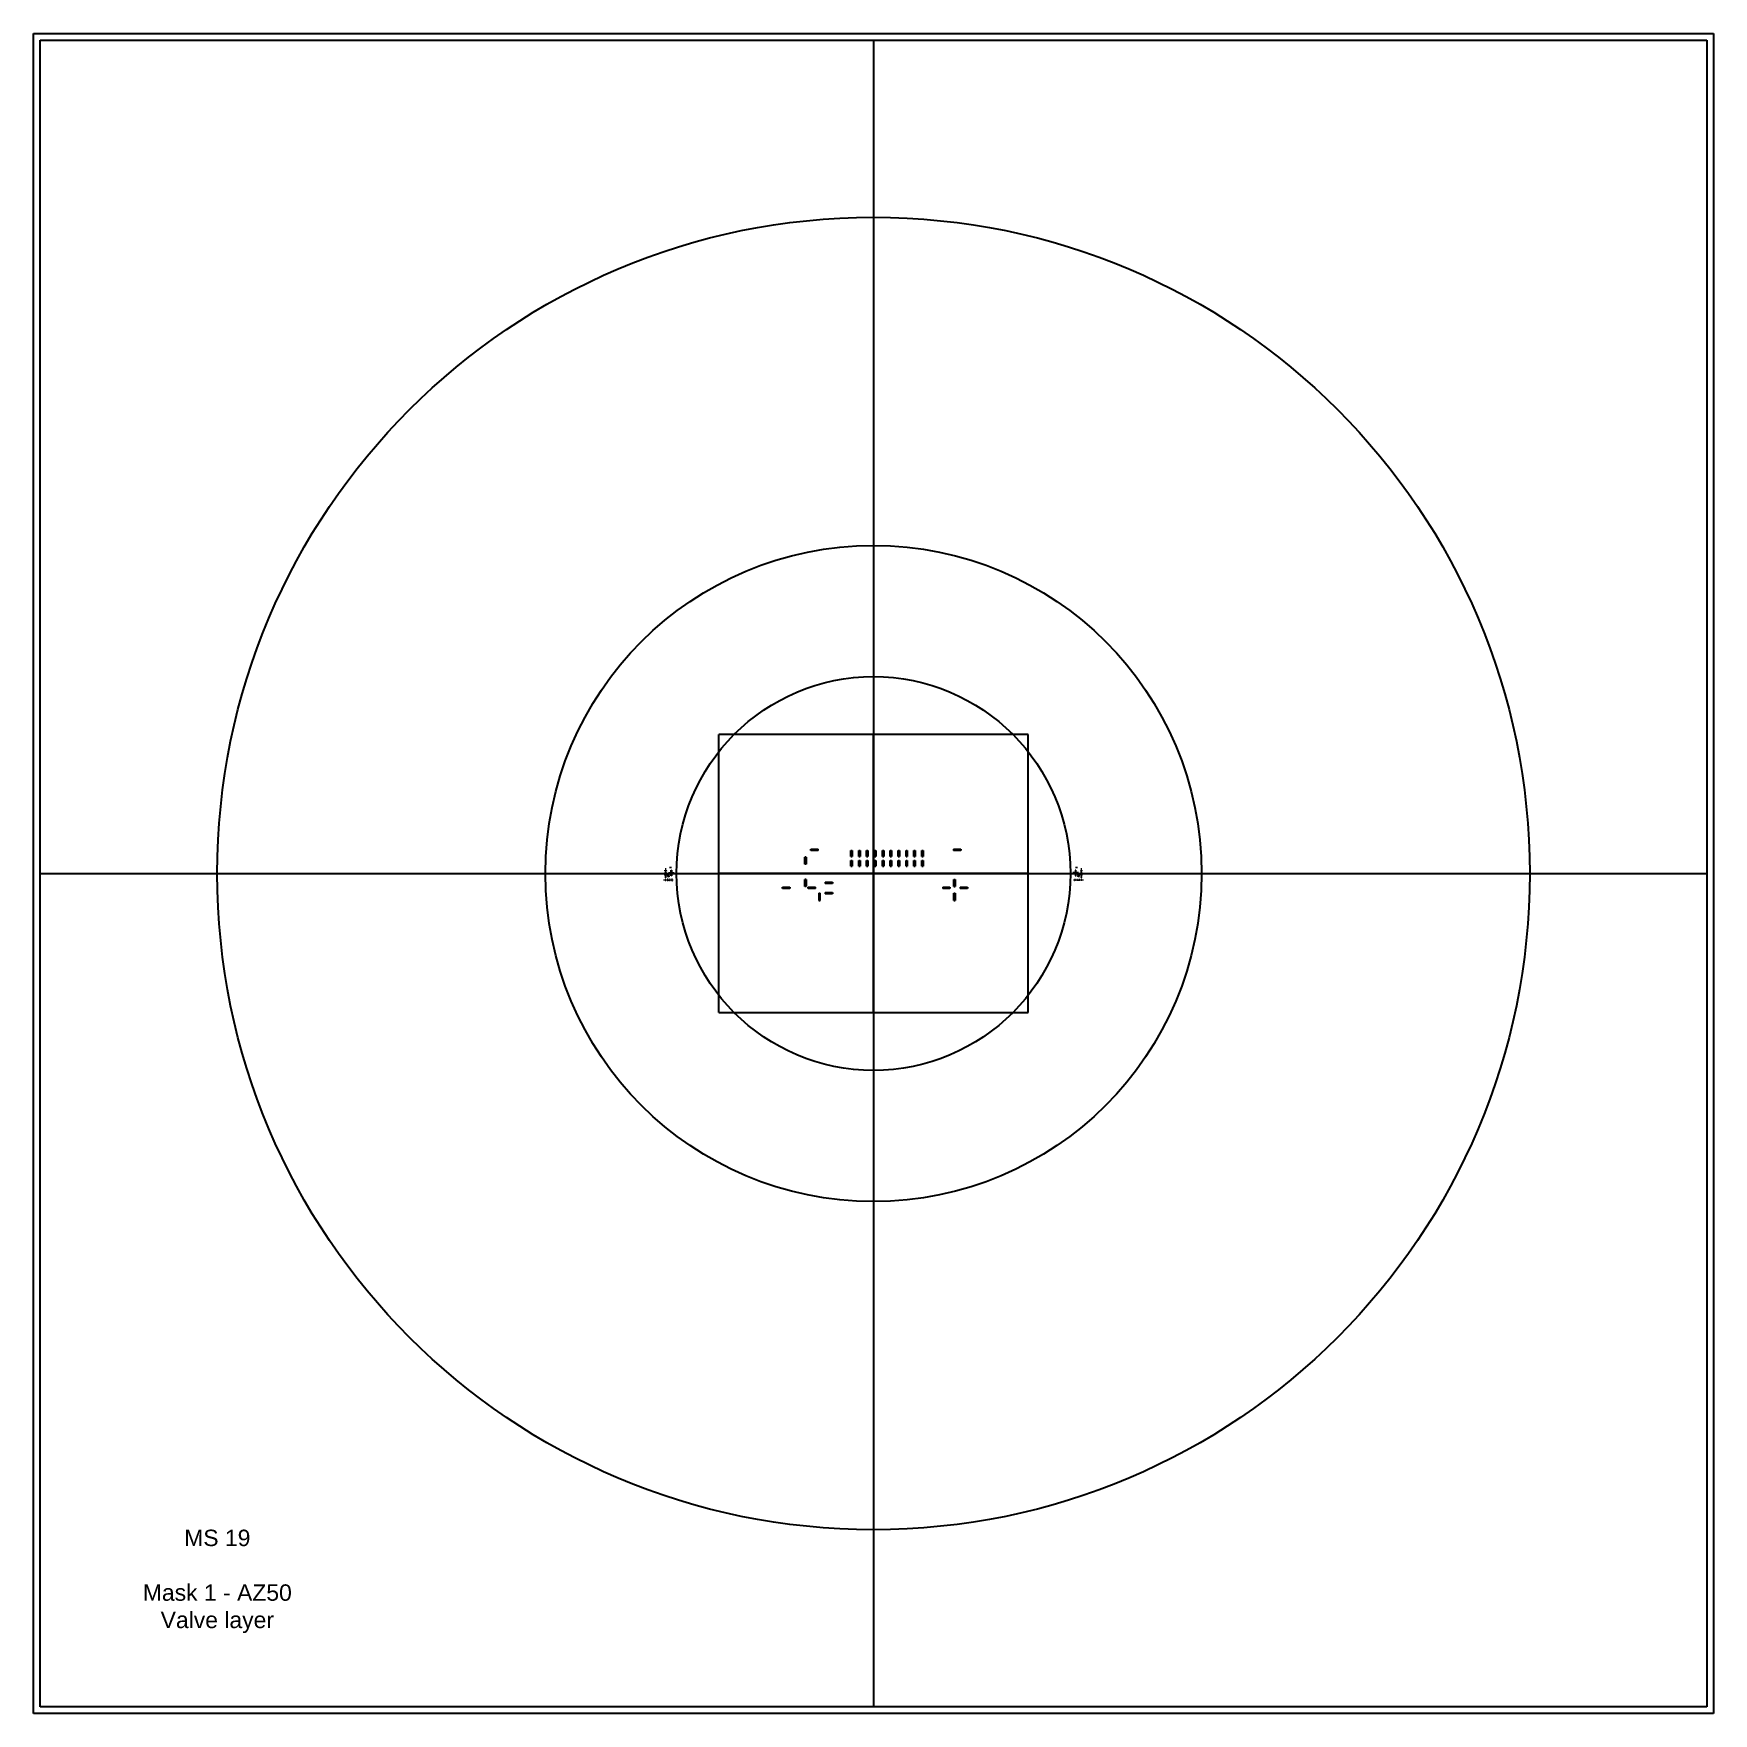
# Model space of a CAD drawing. Header units: millimetres. Extents: x 1000 to 444771, y -11148 to 590229.
# Drawn here: x 1000 to 129000, y 299000 to 427000 of the extents above; entities that cross this region are included whole.
import ezdxf

# ---------------------------------------------------------------- set-up
doc = ezdxf.new("R2010")
doc.units = ezdxf.units.MM
doc.layers.add('CLEAR', color=140, linetype='Continuous')
doc.layers.add('MASK', color=20, linetype='Continuous')
doc.styles.get("Standard").update_dxf_attribs({"font": 'arial.ttf'})

msp = doc.modelspace()

# ---------------------------------------------------------------- linework, layer by layer
for p, q in [((65000, 426500), (65000, 299500)), ((76797, 373579), (53203, 373579)), ((53203, 352421), (53203, 373579)), ((65000, 352421), (65000, 373579)), ((76797, 352421), (76797, 373579)), ((1500, 363000), (128500, 363000)), ((76797, 363000), (53203, 363000)), ((53203, 352421), (76797, 352421))]:
    msp.add_line(p, q)
for radius in [50000, 25000, 15000]:
    msp.add_circle((65000, 363000), radius)
at = {"layer": 'CLEAR'}
for p, q in [((1500, 426500), (128500, 426500)), ((1500, 299500), (1500, 426500)), ((128500, 426500), (128500, 299500)), ((128500, 299500), (1500, 299500))]:
    msp.add_line(p, q, dxfattribs=at)
at = {"layer": 'MASK'}
for p, q in [((1000, 427000), (129000, 427000)), ((1000, 299000), (1000, 427000)), ((129000, 427000), (129000, 299000)), ((60227, 364750), (60227, 364850)), ((60227, 364850), (60777, 364850)), ((60777, 364750), (60777, 364850)), ((71102, 364850), (71652, 364850)), ((71102, 364850), (71102, 364750)), ((71652, 364850), (71652, 364750)), ((59777, 363700), (59777, 364250)), ((59877, 364250), (59777, 364250)), ((59877, 363700), (59777, 363700)), ((59877, 364250), (59877, 363700)), ((60777, 364750), (60227, 364750)), ((63277, 364300), (63277, 364750)), ((63277, 364750), (63377, 364750)), ((63277, 364300), (63377, 364300)), ((63277, 363550), (63277, 364000)), ((63277, 364000), (63377, 364000)), ((63277, 363550), (63377, 363550)), ((63377, 364750), (63377, 364300)), ((63377, 364000), (63377, 363550)), ((63877, 364300), (63877, 364750)), ((63877, 364750), (63977, 364750)), ((63877, 364300), (63977, 364300)), ((63877, 363550), (63877, 364000)), ((63877, 364000), (63977, 364000)), ((63877, 363550), (63977, 363550)), ((63977, 364750), (63977, 364300)), ((63977, 364000), (63977, 363550)), ((64477, 364300), (64477, 364750)), ((64477, 364750), (64577, 364750)), ((64477, 364300), (64577, 364300)), ((64477, 363550), (64477, 364000)), ((64477, 364000), (64577, 364000)), ((64477, 363550), (64577, 363550)), ((64577, 364750), (64577, 364300)), ((64577, 364000), (64577, 363550)), ((65077, 364300), (65077, 364750)), ((65077, 364750), (65177, 364750)), ((65077, 364300), (65177, 364300)), ((65077, 363550), (65077, 364000)), ((65077, 364000), (65177, 364000)), ((65077, 363550), (65177, 363550)), ((65177, 364750), (65177, 364300)), ((65177, 364000), (65177, 363550)), ((65677, 364300), (65677, 364750)), ((65677, 364750), (65777, 364750)), ((65677, 364300), (65777, 364300)), ((65677, 363550), (65677, 364000)), ((65677, 364000), (65777, 364000)), ((65677, 363550), (65777, 363550)), ((65777, 364750), (65777, 364300)), ((65777, 364000), (65777, 363550)), ((66277, 364300), (66277, 364750)), ((66277, 364750), (66377, 364750)), ((66277, 364300), (66377, 364300)), ((66277, 363550), (66277, 364000)), ((66277, 364000), (66377, 364000)), ((66277, 363550), (66377, 363550)), ((66377, 364750), (66377, 364300)), ((66377, 364000), (66377, 363550)), ((66877, 364300), (66877, 364750)), ((66877, 364750), (66977, 364750)), ((66877, 364300), (66977, 364300)), ((66877, 363550), (66877, 364000)), ((66877, 364000), (66977, 364000)), ((66877, 363550), (66977, 363550)), ((66977, 364750), (66977, 364300)), ((66977, 364000), (66977, 363550)), ((67477, 364300), (67477, 364750)), ((67477, 364750), (67577, 364750)), ((67477, 364300), (67577, 364300)), ((67477, 363550), (67477, 364000)), ((67477, 364000), (67577, 364000)), ((67477, 363550), (67577, 363550)), ((67577, 364750), (67577, 364300)), ((67577, 364000), (67577, 363550)), ((68077, 364300), (68077, 364750)), ((68077, 364750), (68177, 364750)), ((68077, 364300), (68177, 364300)), ((68077, 363550), (68077, 364000)), ((68077, 364000), (68177, 364000)), ((68077, 363550), (68177, 363550)), ((68177, 364750), (68177, 364300)), ((68177, 364000), (68177, 363550)), ((68677, 364300), (68677, 364750)), ((68677, 364750), (68777, 364750)), ((68677, 364300), (68777, 364300)), ((68677, 363550), (68677, 364000)), ((68677, 364000), (68777, 364000)), ((68677, 363550), (68777, 363550)), ((68777, 364750), (68777, 364300)), ((68777, 364000), (68777, 363550)), ((71652, 364750), (71102, 364750)), ((49070, 362545), (49070, 362470)), ((49082, 362545), (49070, 362545)), ((49070, 362470), (49082, 362470)), ((49082, 362470), (49082, 362545)), ((49100, 362545), (49100, 362495)), ((49112, 362545), (49100, 362545)), ((49100, 362495), (49112, 362495)), ((49112, 362495), (49112, 362545)), ((49125, 363341), (49200, 363341)), ((49125, 363329), (49125, 363341)), ((49200, 363329), (49125, 363329)), ((49125, 363311), (49175, 363311)), ((49125, 363299), (49125, 363311)), ((49175, 363299), (49125, 363299)), ((49125, 363281), (49175, 363281)), ((49125, 363269), (49125, 363281)), ((49175, 363269), (49125, 363269)), ((49125, 363251), (49175, 363251)), ((49125, 363239), (49125, 363251)), ((49175, 363239), (49125, 363239)), ((49125, 363221), (49175, 363221)), ((49125, 363209), (49125, 363221)), ((49175, 363209), (49125, 363209)), ((49125, 363191), (49200, 363191)), ((49125, 363179), (49125, 363191)), ((49200, 363179), (49125, 363179)), ((49125, 363161), (49175, 363161)), ((49125, 363149), (49125, 363161)), ((49175, 363149), (49125, 363149)), ((49125, 363131), (49175, 363131)), ((49125, 363119), (49125, 363131)), ((49175, 363119), (49125, 363119)), ((49125, 363101), (49175, 363101)), ((49125, 363089), (49125, 363101)), ((49175, 363089), (49125, 363089)), ((49125, 363071), (49175, 363071)), ((49125, 363059), (49125, 363071)), ((49175, 363059), (49125, 363059)), ((49125, 363041), (49225, 363041)), ((49125, 363029), (49125, 363041)), ((49225, 363029), (49125, 363029)), ((49125, 363011), (49175, 363011)), ((49125, 362999), (49125, 363011)), ((49175, 362999), (49125, 362999)), ((49125, 362981), (49175, 362981)), ((49125, 362969), (49125, 362981)), ((49175, 362969), (49125, 362969)), ((49125, 362951), (49175, 362951)), ((49125, 362939), (49125, 362951)), ((49175, 362939), (49125, 362939)), ((49125, 362921), (49175, 362921)), ((49125, 362909), (49125, 362921)), ((49175, 362909), (49125, 362909)), ((49125, 362891), (49200, 362891)), ((49125, 362879), (49125, 362891)), ((49200, 362879), (49125, 362879)), ((49125, 362861), (49175, 362861)), ((49125, 362849), (49125, 362861)), ((49175, 362849), (49125, 362849)), ((49125, 362831), (49175, 362831)), ((49125, 362819), (49125, 362831)), ((49175, 362819), (49125, 362819)), ((49125, 362801), (49175, 362801)), ((49125, 362789), (49125, 362801)), ((49175, 362789), (49125, 362789)), ((49125, 362771), (49175, 362771)), ((49125, 362759), (49125, 362771)), ((49175, 362759), (49125, 362759)), ((49125, 362741), (49200, 362741)), ((49125, 362729), (49125, 362741)), ((49200, 362729), (49125, 362729)), ((49130, 362545), (49130, 362495)), ((49142, 362545), (49130, 362545)), ((49130, 362495), (49142, 362495)), ((49142, 362495), (49142, 362545)), ((49160, 362545), (49160, 362495)), ((49172, 362545), (49160, 362545)), ((49160, 362495), (49172, 362495)), ((49172, 362495), (49172, 362545)), ((49175, 363311), (49175, 363299)), ((49175, 363281), (49175, 363269)), ((49175, 363251), (49175, 363239)), ((49175, 363221), (49175, 363209)), ((49175, 363161), (49175, 363149)), ((49175, 363131), (49175, 363119)), ((49175, 363101), (49175, 363089)), ((49175, 363071), (49175, 363059)), ((49175, 363011), (49175, 362999)), ((49175, 362981), (49175, 362969)), ((49175, 362951), (49175, 362939)), ((49175, 362921), (49175, 362909)), ((49175, 362861), (49175, 362849)), ((49175, 362831), (49175, 362819)), ((49175, 362801), (49175, 362789)), ((49175, 362771), (49175, 362759)), ((49190, 362545), (49190, 362495)), ((49202, 362545), (49190, 362545)), ((49190, 362495), (49202, 362495)), ((49200, 363341), (49200, 363329)), ((49200, 363191), (49200, 363179)), ((49200, 362891), (49200, 362879)), ((49200, 362741), (49200, 362729)), ((49202, 362495), (49202, 362545)), ((49220, 362545), (49220, 362470)), ((49232, 362545), (49220, 362545)), ((49220, 362470), (49232, 362470)), ((49225, 363041), (49225, 363029)), ((49232, 362470), (49232, 362545)), ((49250, 362545), (49250, 362495)), ((49262, 362545), (49250, 362545)), ((49250, 362495), (49262, 362495)), ((49262, 362495), (49262, 362545)), ((49280, 362545), (49280, 362495)), ((49292, 362545), (49280, 362545)), ((49280, 362495), (49292, 362495)), ((49292, 362495), (49292, 362545)), ((49310, 362545), (49310, 362495)), ((49322, 362545), (49310, 362545)), ((49310, 362495), (49322, 362495)), ((49322, 362495), (49322, 362545)), ((49329, 362925), (49355, 362925)), ((49329, 362769), (49329, 362925)), ((49355, 362769), (49329, 362769)), ((49340, 362545), (49340, 362495)), ((49352, 362545), (49340, 362545)), ((49340, 362495), (49352, 362495)), ((49352, 362495), (49352, 362545)), ((49355, 362868), (49423, 362936)), ((49355, 362925), (49355, 362868)), ((49355, 362825), (49355, 362769)), ((49355, 362825), (49423, 362758)), ((49370, 363060), (49570, 363060)), ((49370, 363010), (49370, 363060)), ((49570, 363010), (49370, 363010)), ((49370, 362847), (49441, 362918)), ((49370, 362847), (49441, 362776)), ((49370, 362545), (49370, 362445)), ((49382, 362545), (49370, 362545)), ((49370, 362445), (49382, 362445)), ((49382, 362445), (49382, 362545)), ((49400, 362545), (49400, 362495)), ((49412, 362545), (49400, 362545)), ((49400, 362495), (49412, 362495)), ((49412, 362495), (49412, 362545)), ((49423, 362936), (49441, 362918)), ((49423, 362758), (49441, 362776)), ((49430, 362545), (49430, 362495)), ((49442, 362545), (49430, 362545)), ((49430, 362495), (49442, 362495)), ((49442, 362495), (49442, 362545)), ((49460, 362545), (49460, 362495)), ((49472, 362545), (49460, 362545)), ((49460, 362495), (49472, 362495)), ((49472, 362495), (49472, 362545)), ((49490, 362545), (49490, 362495)), ((49502, 362545), (49490, 362545)), ((49490, 362495), (49502, 362495)), ((49502, 362495), (49502, 362545)), ((49520, 363410), (49520, 363510)), ((49520, 363510), (49532, 363510)), ((49532, 363410), (49520, 363410)), ((49520, 362545), (49520, 362470)), ((49532, 362545), (49520, 362545)), ((49520, 362470), (49532, 362470)), ((49532, 363510), (49532, 363410)), ((49532, 362470), (49532, 362545)), ((49550, 362545), (49550, 362495)), ((49562, 362545), (49550, 362545)), ((49550, 362495), (49562, 362495)), ((49562, 362495), (49562, 362545)), ((49570, 363060), (49570, 363260)), ((49570, 363260), (49620, 363260)), ((49570, 362810), (49570, 363010)), ((49620, 362810), (49570, 362810)), ((49580, 362545), (49580, 362495)), ((49592, 362545), (49580, 362545)), ((49580, 362495), (49592, 362495)), ((49592, 362495), (49592, 362545)), ((49610, 362545), (49610, 362495)), ((49622, 362545), (49610, 362545)), ((49610, 362495), (49622, 362495)), ((49620, 363260), (49620, 363060)), ((49620, 363060), (49820, 363060)), ((49820, 363010), (49620, 363010)), ((49620, 363010), (49620, 362810)), ((49622, 362495), (49622, 362545)), ((49640, 362545), (49640, 362495)), ((49652, 362545), (49640, 362545)), ((49640, 362495), (49652, 362495)), ((49652, 362495), (49652, 362545)), ((49670, 362545), (49670, 362470)), ((49682, 362545), (49670, 362545)), ((49670, 362470), (49682, 362470)), ((49682, 362470), (49682, 362545)), ((49820, 363060), (49820, 363010)), ((59777, 362000), (59777, 362550)), ((59877, 362550), (59777, 362550)), ((59877, 362550), (59877, 362000)), ((61327, 362350), (61877, 362350)), ((61327, 362350), (61327, 362250)), ((61877, 362250), (61327, 362250)), ((61877, 362350), (61877, 362250)), ((71127, 362000), (71127, 362550)), ((71127, 362550), (71227, 362550)), ((71227, 362550), (71227, 362000)), ((80380, 363060), (80180, 363060)), ((80180, 363060), (80180, 363010)), ((80180, 363010), (80380, 363010)), ((80318, 362470), (80318, 362545)), ((80318, 362545), (80330, 362545)), ((80330, 362470), (80318, 362470)), ((80330, 362545), (80330, 362470)), ((80348, 362495), (80348, 362545)), ((80348, 362545), (80360, 362545)), ((80360, 362495), (80348, 362495)), ((80360, 362545), (80360, 362495)), ((80378, 362495), (80378, 362545)), ((80378, 362545), (80390, 362545)), ((80390, 362495), (80378, 362495)), ((80430, 363260), (80380, 363260)), ((80380, 363260), (80380, 363060)), ((80380, 363010), (80380, 362810)), ((80380, 362810), (80430, 362810)), ((80390, 362545), (80390, 362495)), ((80408, 362495), (80408, 362545)), ((80408, 362545), (80420, 362545)), ((80420, 362495), (80408, 362495)), ((80420, 362545), (80420, 362495)), ((80430, 363060), (80430, 363260)), ((80630, 363060), (80430, 363060)), ((80430, 362810), (80430, 363010)), ((80430, 363010), (80630, 363010)), ((80438, 362495), (80438, 362545)), ((80438, 362545), (80450, 362545)), ((80450, 362495), (80438, 362495)), ((80450, 362545), (80450, 362495)), ((80468, 363510), (80468, 363410)), ((80480, 363510), (80468, 363510)), ((80468, 363410), (80480, 363410)), ((80468, 362470), (80468, 362545)), ((80468, 362545), (80480, 362545)), ((80480, 362470), (80468, 362470)), ((80480, 363410), (80480, 363510)), ((80480, 362545), (80480, 362470)), ((80498, 362495), (80498, 362545)), ((80498, 362545), (80510, 362545)), ((80510, 362495), (80498, 362495)), ((80510, 362545), (80510, 362495)), ((80528, 362495), (80528, 362545)), ((80528, 362545), (80540, 362545)), ((80540, 362495), (80528, 362495)), ((80540, 362545), (80540, 362495)), ((80558, 362495), (80558, 362545)), ((80558, 362545), (80570, 362545)), ((80570, 362495), (80558, 362495)), ((80577, 362936), (80559, 362918)), ((80630, 362847), (80559, 362918)), ((80630, 362847), (80559, 362776)), ((80577, 362758), (80559, 362776)), ((80570, 362545), (80570, 362495)), ((80645, 362868), (80577, 362936)), ((80645, 362825), (80577, 362758)), ((80588, 362495), (80588, 362545)), ((80588, 362545), (80600, 362545)), ((80600, 362495), (80588, 362495)), ((80600, 362545), (80600, 362495)), ((80618, 362445), (80618, 362545)), ((80618, 362545), (80630, 362545)), ((80630, 362445), (80618, 362445)), ((80630, 363010), (80630, 363060)), ((80630, 362545), (80630, 362445)), ((80671, 362925), (80645, 362925)), ((80645, 362925), (80645, 362868)), ((80645, 362825), (80645, 362769)), ((80645, 362769), (80671, 362769)), ((80648, 362495), (80648, 362545)), ((80648, 362545), (80660, 362545)), ((80660, 362495), (80648, 362495)), ((80660, 362545), (80660, 362495)), ((80671, 362769), (80671, 362925)), ((80678, 362495), (80678, 362545)), ((80678, 362545), (80690, 362545)), ((80690, 362495), (80678, 362495)), ((80690, 362545), (80690, 362495)), ((80708, 362495), (80708, 362545)), ((80708, 362545), (80720, 362545)), ((80720, 362495), (80708, 362495)), ((80720, 362545), (80720, 362495)), ((80738, 362495), (80738, 362545)), ((80738, 362545), (80750, 362545)), ((80750, 362495), (80738, 362495)), ((80750, 362545), (80750, 362495)), ((80768, 362470), (80768, 362545)), ((80768, 362545), (80780, 362545)), ((80780, 362470), (80768, 362470)), ((80875, 363041), (80775, 363041)), ((80775, 363041), (80775, 363029)), ((80775, 363029), (80875, 363029)), ((80780, 362545), (80780, 362470)), ((80798, 362495), (80798, 362545)), ((80798, 362545), (80810, 362545)), ((80810, 362495), (80798, 362495)), ((80875, 363341), (80800, 363341)), ((80800, 363341), (80800, 363329)), ((80800, 363329), (80875, 363329)), ((80875, 363191), (80800, 363191)), ((80800, 363191), (80800, 363179)), ((80800, 363179), (80875, 363179)), ((80875, 362891), (80800, 362891)), ((80800, 362891), (80800, 362879)), ((80800, 362879), (80875, 362879)), ((80875, 362741), (80800, 362741)), ((80800, 362741), (80800, 362729)), ((80800, 362729), (80875, 362729)), ((80810, 362545), (80810, 362495)), ((80875, 363311), (80825, 363311)), ((80825, 363311), (80825, 363299)), ((80825, 363299), (80875, 363299)), ((80875, 363281), (80825, 363281)), ((80825, 363281), (80825, 363269)), ((80825, 363269), (80875, 363269)), ((80875, 363251), (80825, 363251)), ((80825, 363251), (80825, 363239)), ((80825, 363239), (80875, 363239)), ((80875, 363221), (80825, 363221)), ((80825, 363221), (80825, 363209)), ((80825, 363209), (80875, 363209)), ((80875, 363161), (80825, 363161)), ((80825, 363161), (80825, 363149)), ((80825, 363149), (80875, 363149)), ((80875, 363131), (80825, 363131)), ((80825, 363131), (80825, 363119)), ((80825, 363119), (80875, 363119)), ((80875, 363101), (80825, 363101)), ((80825, 363101), (80825, 363089)), ((80825, 363089), (80875, 363089)), ((80875, 363071), (80825, 363071)), ((80825, 363071), (80825, 363059)), ((80825, 363059), (80875, 363059)), ((80875, 363011), (80825, 363011)), ((80825, 363011), (80825, 362999)), ((80825, 362999), (80875, 362999)), ((80875, 362981), (80825, 362981)), ((80825, 362981), (80825, 362969)), ((80825, 362969), (80875, 362969)), ((80875, 362951), (80825, 362951)), ((80825, 362951), (80825, 362939)), ((80825, 362939), (80875, 362939)), ((80875, 362921), (80825, 362921)), ((80825, 362921), (80825, 362909)), ((80825, 362909), (80875, 362909)), ((80875, 362861), (80825, 362861)), ((80825, 362861), (80825, 362849)), ((80825, 362849), (80875, 362849)), ((80875, 362831), (80825, 362831)), ((80825, 362831), (80825, 362819)), ((80825, 362819), (80875, 362819)), ((80875, 362801), (80825, 362801)), ((80825, 362801), (80825, 362789)), ((80825, 362789), (80875, 362789)), ((80875, 362771), (80825, 362771)), ((80825, 362771), (80825, 362759)), ((80825, 362759), (80875, 362759)), ((80828, 362495), (80828, 362545)), ((80828, 362545), (80840, 362545)), ((80840, 362495), (80828, 362495)), ((80840, 362545), (80840, 362495)), ((80858, 362495), (80858, 362545)), ((80858, 362545), (80870, 362545)), ((80870, 362495), (80858, 362495)), ((80870, 362545), (80870, 362495)), ((80875, 363329), (80875, 363341)), ((80875, 363299), (80875, 363311)), ((80875, 363269), (80875, 363281)), ((80875, 363239), (80875, 363251)), ((80875, 363209), (80875, 363221)), ((80875, 363179), (80875, 363191)), ((80875, 363149), (80875, 363161)), ((80875, 363119), (80875, 363131)), ((80875, 363089), (80875, 363101)), ((80875, 363059), (80875, 363071)), ((80875, 363029), (80875, 363041)), ((80875, 362999), (80875, 363011)), ((80875, 362969), (80875, 362981)), ((80875, 362939), (80875, 362951)), ((80875, 362909), (80875, 362921)), ((80875, 362879), (80875, 362891)), ((80875, 362849), (80875, 362861)), ((80875, 362819), (80875, 362831)), ((80875, 362789), (80875, 362801)), ((80875, 362759), (80875, 362771)), ((80875, 362729), (80875, 362741)), ((80888, 362495), (80888, 362545)), ((80888, 362545), (80900, 362545)), ((80900, 362495), (80888, 362495)), ((80900, 362545), (80900, 362495)), ((80918, 362470), (80918, 362545)), ((80918, 362545), (80930, 362545)), ((80930, 362470), (80918, 362470)), ((80930, 362545), (80930, 362470)), ((58077, 361950), (58627, 361950)), ((58077, 361850), (58077, 361950)), ((58627, 361850), (58077, 361850)), ((58627, 361950), (58627, 361850)), ((59877, 362000), (59777, 362000)), ((60027, 361850), (60027, 361950)), ((60027, 361950), (60577, 361950)), ((60577, 361850), (60027, 361850)), ((60577, 361850), (60577, 361950)), ((60827, 361500), (60827, 360950)), ((60827, 361500), (60927, 361500)), ((60927, 360950), (60927, 361500)), ((61327, 361550), (61877, 361550)), ((61327, 361550), (61327, 361450)), ((61877, 361450), (61327, 361450)), ((61877, 361550), (61877, 361450)), ((70277, 361950), (70827, 361950)), ((70277, 361950), (70277, 361850)), ((70827, 361850), (70277, 361850)), ((70827, 361950), (70827, 361850)), ((71127, 362000), (71227, 362000)), ((71127, 360950), (71127, 361500)), ((71127, 361500), (71227, 361500)), ((71227, 361500), (71227, 360950)), ((71602, 361950), (72152, 361950)), ((71602, 361950), (71602, 361850)), ((72152, 361850), (71602, 361850)), ((72152, 361950), (72152, 361850)), ((60827, 360950), (60927, 360950)), ((71127, 360950), (71227, 360950)), ((129000, 299000), (1000, 299000))]:
    msp.add_line(p, q, dxfattribs=at)

# ---------------------------------------------------------------- texts
at = {"layer": 'MASK', "insert": (15000, 313000), "char_height": 2000, "attachment_point": 2}
msp.add_mtext_dynamic_manual_height_columns('{\\H0.625x;MS 19\\P\\H0.28x; \\H3.5714x;\\PMask 1 - AZ50\\PValve layer}', width=13556.73, gutter_width=12.5, heights=[10139], dxfattribs=at)

doc.saveas('drawing.dxf')
